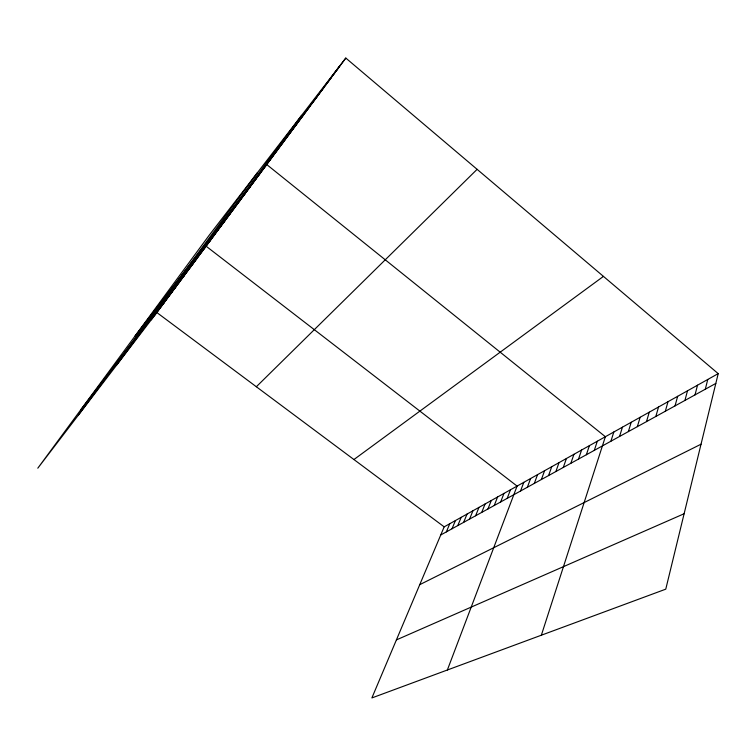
<?xml version="1.0" encoding="UTF-8"?>
<svg xmlns="http://www.w3.org/2000/svg" width="756" height="756" viewBox="0 0 756 756"><rect width="100%" height="100%" fill="white"/><g stroke="black" fill="none" stroke-linecap="round" stroke-linejoin="round"><path stroke-width="1.13" d="M718.2 373.634L665.771 589.16L371.876 697.939L444.178 526.847L718.2 373.634L345.804 58.061L209.091 235.381L37.8 468.2L156.823 312.521L345.804 58.061M705.31 389.208L707.758 379.474M695.019 394.878L697.523 385.201M684.927 400.444L687.487 390.814M675.042 405.887L677.65 396.314M665.337 411.236L668.002 401.701M655.83 416.471L658.542 406.993M646.503 421.612L649.262 412.181M637.346 426.658L640.152 417.274M628.368 431.6L631.213 422.273M619.551 436.458L622.443 427.178M610.905 441.23L613.825 431.997M541.353 635.21L605.367 436.722L266.726 164.543L135.012 336.08M594.31 450.368L597.306 441.23M586.354 454.753L589.387 445.662M578.538 459.053L581.591 450.018M570.856 463.286L573.936 454.299M563.296 467.454L566.414 458.505M555.877 471.546L559.015 462.644M548.572 475.571L551.738 466.717M541.39 479.521L544.575 470.714M534.322 483.415L537.535 474.655M527.376 487.242L530.608 478.529M520.534 491.013L523.795 482.337M447.363 669.996L517.085 486.089L206.086 246.182L80.58 410.054M507.191 498.365L510.48 489.775M500.67 501.956L503.978 493.413M494.254 505.49L497.58 496.994M487.941 508.968L491.287 500.51M481.723 512.398L485.078 503.978M475.6 515.772L478.973 507.399M469.57 519.088L472.954 510.763M463.636 522.368L467.028 514.071M457.786 525.59L461.188 517.34M452.022 528.765L455.433 520.553M446.342 531.893L449.773 523.728M78.435 415.053L257.55 172.529M116.859 364.789L301.644 115.347M151.219 319.845L339.718 65.961M170.487 293.895L176.186 286.448M162.597 304.526L172.188 291.835M154.952 314.817L164.383 302.334M255.15 179.862L261.141 172.056M249.688 187.223L255.67 179.427M244.33 194.443L250.293 186.666M239.066 201.531L245.02 193.772M233.897 208.486L239.841 200.737M228.832 215.309L234.757 207.588M223.852 222.009L229.758 214.307M214.165 235.059L224.853 220.913M209.45 241.41L215.309 233.765M204.819 247.656L210.659 240.03M191.391 265.734L197.184 258.174M182.82 277.282L192.837 264.024M178.643 282.914L184.369 275.42M174.532 288.452L180.24 280.977M318.021 95.19L324.097 87.29M311.094 104.508L317.18 96.607M304.328 113.627L310.404 105.736M297.703 122.548L303.77 114.666M291.211 131.289L297.269 123.408M284.861 139.841L290.909 131.979M278.643 148.223L284.681 140.37M272.547 156.435L278.577 148.582M266.575 164.477L272.595 156.643M332.319 75.921L338.414 68.021M325.089 85.664L331.175 77.764M256.341 386.751L477.112 169.335M353.931 459.535L603.439 276.394M440.748 534.974L715.819 383.424M419.75 584.662L701.039 444.197M396.399 639.907L684.123 513.74M156.823 312.521L444.178 526.847"/></g></svg>
